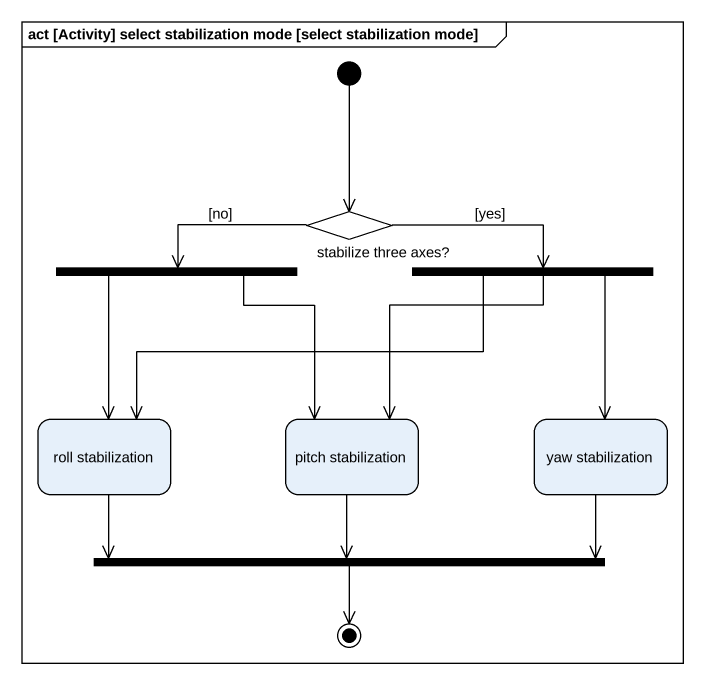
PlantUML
@startuml
mainframe act [Activity] select stabilization mode [select stabilization mode]
hide empty description
state "stabilize three axes?" as stabilize_three_axes <<choice>>
state fork1 <<fork>>
state fork2 <<fork>>
state "roll stabilization" as roll_stabilization
state "pitch stabilization" as pitch_stabilization
state "yaw stabilization" as yaw_stabilization
state fork3 <<join>>
[*] --> stabilize_three_axes
stabilize_three_axes -left-> fork1 : [no]
stabilize_three_axes -right-> fork2 : [yes]
fork1 --> roll_stabilization
fork1 --> pitch_stabilization
fork2 -left-> roll_stabilization
fork2 --> pitch_stabilization
fork2 --> yaw_stabilization
roll_stabilization -right-> fork3
pitch_stabilization --> fork3
yaw_stabilization -left-> fork3
fork3 --> [*]
@enduml
